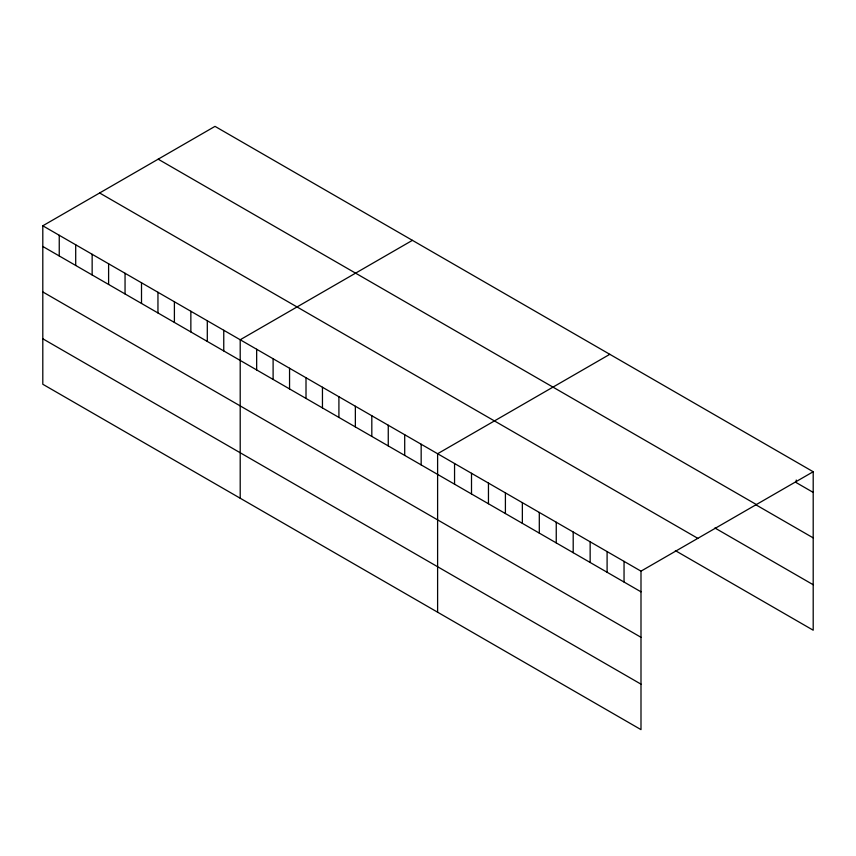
<?xml version="1.0" encoding="UTF-8"?>
<svg xmlns="http://www.w3.org/2000/svg" width="856" height="856" viewBox="0 0 856 856"><rect width="100%" height="100%" fill="white"/><g stroke="black" fill="none" stroke-linecap="round" stroke-linejoin="round"><path stroke-width="1.28" d="M42.8 225.791L640.994 571.155L640.994 729.633L42.8 384.258L42.8 225.791L215.006 126.367L813.2 471.742L813.2 630.209L675.352 550.622M412.41 240.343L240.204 339.757L240.204 498.235M609.814 354.309L437.609 453.734L437.609 612.201M640.994 571.155L813.2 471.742M813.2 492.403L796.251 482.624L796.251 480.034M158.178 159.184L756.372 504.548M755.57 504.612L813.2 537.878M714.899 527.981L813.2 584.734M99.628 192.985L697.822 538.349M42.8 246.464L640.994 591.828M42.8 291.939L640.994 637.303M42.8 338.783L640.994 684.158M624.045 561.375L624.045 582.037M607.097 551.585L607.097 572.257M590.148 541.805L590.148 562.467M573.199 532.015L573.199 552.687M556.25 522.235L556.25 542.897M539.301 512.444L539.301 533.117M522.353 502.654L522.353 523.326M505.404 492.874L505.404 513.547M488.455 483.084L488.455 503.756M471.506 473.304L471.506 493.976M454.557 463.513L454.557 484.186M421.163 444.232L421.163 464.904M404.706 434.741L404.706 455.403M388.26 425.239L388.26 445.912M371.814 415.738L371.814 436.41M355.358 406.247L355.358 426.919M338.912 396.745L338.912 417.418M322.455 387.244L322.455 407.916M306.009 377.753L306.009 398.425M289.553 368.251L289.553 388.924M273.107 358.76L273.107 379.422M256.661 349.259L256.661 369.931M223.758 330.266L223.758 350.939M207.302 320.765L207.302 341.437M190.856 311.263L190.856 331.935M174.399 301.772L174.399 322.445M157.953 292.27L157.953 312.943M141.508 282.78L141.508 303.441M125.051 273.278L125.051 293.95M108.605 263.776L108.605 284.449M92.148 254.286L92.148 274.947M75.703 244.784L75.703 265.456M59.246 235.282L59.246 255.955"/></g></svg>
